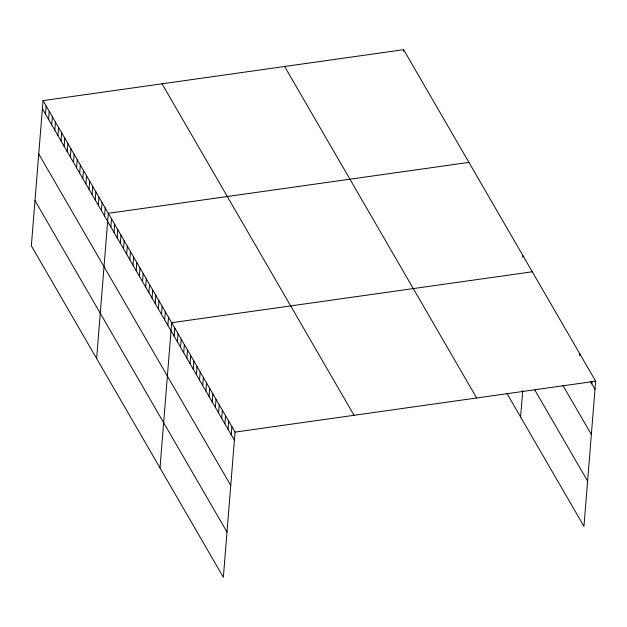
<?xml version="1.0" encoding="UTF-8"?>
<svg xmlns="http://www.w3.org/2000/svg" width="627" height="627" viewBox="0 0 627 627"><rect width="100%" height="100%" fill="white"/><g stroke="black" fill="none" stroke-linecap="round" stroke-linejoin="round"><path stroke-width="0.94" d="M43.036 100.618L31.35 245.823L223.361 577.318L235.047 432.105L43.036 100.618L403.639 49.682L595.65 381.177L583.964 526.382L507.024 393.552M45.489 114.09L46.139 105.987M48.6 119.459L49.251 111.347M51.704 124.828L52.362 116.716M54.815 130.197L55.466 122.085M57.927 135.565L58.577 127.453M61.031 140.926L61.689 132.814M64.142 146.295L64.793 138.183M67.254 151.663L67.904 143.552M70.357 157.032L71.016 148.92M73.469 162.393L74.119 154.289M76.58 167.762L77.231 159.65M79.684 173.13L80.342 165.019M82.795 178.499L83.446 170.387M85.907 183.868L86.557 175.756M89.01 189.229L89.661 181.125M92.122 194.597L92.772 186.485M95.233 199.966L95.884 191.854M98.337 205.335L98.988 197.223M101.449 210.703L102.099 202.592M104.56 216.064L105.211 207.952M96.636 358.534L108.314 213.321L468.918 162.393M110.83 226.903L111.488 218.792M114.004 232.374L114.655 224.262M117.171 237.845L117.821 229.733M120.337 243.315L120.987 235.203M123.503 248.778L124.162 240.674M126.678 254.248L127.328 246.145M129.844 259.719L130.494 251.607M133.01 265.19L133.661 257.078M136.177 270.66L136.835 262.548M139.351 276.131L140.001 268.019M142.517 281.601L143.168 273.49M145.683 287.072L146.334 278.96M148.85 292.543L149.508 284.431M152.024 298.005L152.674 289.901M155.19 303.476L155.841 295.364M158.357 308.946L159.007 300.835M161.523 314.417L162.174 306.305M164.689 319.888L165.348 311.776M167.864 325.358L168.514 317.246M160.003 467.922L171.68 322.717L532.284 271.781M174.196 336.299L174.847 328.187M177.363 341.762L178.021 333.658M180.537 347.233L181.187 339.121M183.703 352.703L184.354 344.591M186.87 358.174L187.52 350.062M190.036 363.644L190.694 355.533M193.21 369.115L193.861 361.003M196.376 374.585L197.027 366.474M199.543 380.056L200.193 371.944M202.709 385.519L203.367 377.415M205.883 390.989L206.534 382.878M209.05 396.46L209.7 388.348M212.216 401.931L212.867 393.819M215.382 407.401L216.041 399.289M218.557 412.872L219.207 404.76M221.723 418.342L222.373 410.23M224.889 423.813L225.54 415.701M228.056 429.276L228.706 421.172M231.222 434.746L231.88 426.634M403.49 51.485L403.639 49.682M522.636 257.18L522.785 255.377M520.606 416.994L522.722 390.597M579.661 355.634L579.81 353.832M591.825 383.818L592.045 381.114M235.047 432.105L595.65 381.177M590.469 381.475L594.999 389.289M562.842 385.299L591.355 434.527M534.651 389.72L587.609 481.144M284.634 66.493L476.653 397.98M162.032 83.806L354.043 415.301M42.377 108.73L234.396 440.217M38.741 153.968L230.752 485.463M34.987 200.585L227.005 532.072"/></g></svg>
